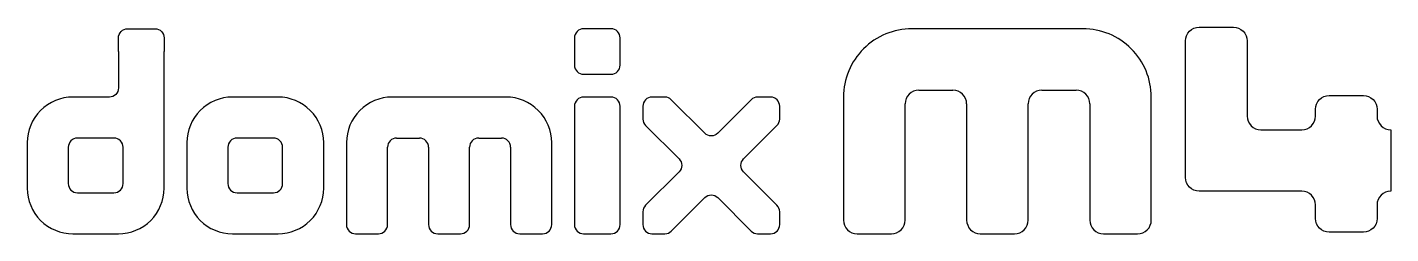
# Model space of a CAD drawing. Extents: x 229 to 528, y 572 to 618.
import ezdxf

# ---------------------------------------------------------------- set-up
doc = ezdxf.new("R2010")
doc.units = 0
doc.header["$MEASUREMENT"] = 0

msp = doc.modelspace()

# ---------------------------------------------------------------- linework, layer by layer
at = {"linetype": 'Continuous'}
for p, q in [((424.23, 603.86), (431.73, 603.86)), ((451.23, 603.86), (458.73, 603.86)), ((309.73, 593.36), (314.73, 593.36)), ((327.73, 593.36), (332.73, 593.36))]:
    msp.add_line(p, q, dxfattribs=at)
for points in [[(248.73, 612.36), (248.73, 615.36, -0.414214), (250.73, 617.36), (256.73, 617.36, -0.414214), (258.73, 615.36), (258.73, 612.36)], [(452.73, 617.36), (422.73, 617.36, 0.414214), (407.73, 602.36), (407.73, 575.36, 0.414214), (410.73, 572.36), (418.23, 572.36, 0.414214), (421.23, 575.36), (421.23, 600.86)], [(461.73, 600.86), (461.73, 575.36, 0.414214), (464.73, 572.36), (472.23, 572.36, 0.414214), (475.23, 575.36), (475.23, 602.36, 0.414214), (460.23, 617.36), (452.73, 617.36)], [(524.73, 578.69), (524.73, 575.69, -0.414214), (521.73, 572.69), (514.23, 572.69, -0.414214), (511.23, 575.69), (511.23, 578.69, 0.414214), (508.23, 581.69), (485.73, 581.69, -0.414214), (482.73, 584.69), (482.73, 614.69, -0.414214), (485.73, 617.69), (493.23, 617.69, -0.414214), (496.23, 614.69), (496.23, 598.19, 0.414214), (499.23, 595.19), (508.23, 595.19, 0.414214), (511.23, 598.19), (511.23, 599.69, -0.414214), (514.23, 602.69), (521.73, 602.69, -0.414214), (524.73, 599.69), (524.73, 598.19, 0.414214), (527.73, 595.19)], [(248.73, 612.36), (248.73, 604.36, -0.414214), (246.73, 602.36), (238.73, 602.36, 0.414214), (228.73, 592.36), (228.73, 582.36, 0.414214), (238.73, 572.36), (248.73, 572.36, 0.414214), (258.73, 582.36), (258.73, 602.36)], [(328.73, 602.36), (308.73, 602.36, 0.414214), (298.73, 592.36), (298.73, 574.36, 0.414214), (300.73, 572.36), (305.73, 572.36, 0.414214), (307.73, 574.36), (307.73, 591.36)], [(334.73, 591.36), (334.73, 574.36, 0.414214), (336.73, 572.36), (341.73, 572.36, 0.414214), (343.73, 574.36), (343.73, 592.36, 0.414214), (333.73, 602.36), (328.73, 602.36)], [(434.73, 600.86), (434.73, 575.36, 0.414214), (437.73, 572.36), (445.23, 572.36, 0.414214), (448.23, 575.36), (448.23, 600.86)], [(316.73, 591.36), (316.73, 574.36, 0.414214), (318.73, 572.36), (323.73, 572.36, 0.414214), (325.73, 574.36), (325.73, 591.36)]]:
    msp.add_lwpolyline(points, format="xyb", dxfattribs=at)
for points in [[(356.73, 617.36), (350.73, 617.36, 0.414214), (348.73, 615.36), (348.73, 609.36, 0.414214), (350.73, 607.36), (356.73, 607.36, 0.414214), (358.73, 609.36), (358.73, 615.36, 0.414214)], [(273.73, 572.36), (283.73, 572.36, 0.414214), (293.73, 582.36), (293.73, 592.36, 0.414214), (283.73, 602.36), (273.73, 602.36, 0.414214), (263.73, 592.36), (263.73, 582.36, 0.414214)], [(350.73, 572.36), (356.73, 572.36, 0.414214), (358.73, 574.36), (358.73, 600.36, 0.414214), (356.73, 602.36), (350.73, 602.36, 0.414214), (348.73, 600.36), (348.73, 574.36, 0.414214)], [(368.56, 602.36), (365.73, 602.36, 0.414214), (363.73, 600.36), (363.73, 597.53, 0.198912), (364.32, 596.12), (371.66, 588.78, -0.414214), (371.66, 585.95), (364.32, 578.6, 0.198912), (363.73, 577.19), (363.73, 574.36, 0.414214), (365.73, 572.36), (368.56, 572.36, 0.198912), (369.97, 572.95), (377.32, 580.29, -0.414214), (380.14, 580.29), (387.49, 572.95, 0.198912), (388.9, 572.36), (391.73, 572.36, 0.414214), (393.73, 574.36), (393.73, 577.19, 0.198912), (393.14, 578.6), (385.8, 585.95, -0.414214), (385.8, 588.78), (393.14, 596.12, 0.198912), (393.73, 597.53), (393.73, 600.36, 0.414214), (391.73, 602.36), (388.9, 602.36, 0.198912), (387.49, 601.78), (380.14, 594.43, -0.414214), (377.32, 594.43), (369.97, 601.78, 0.198912)], [(249.73, 583.36), (249.73, 591.36, 0.414214), (247.73, 593.36), (239.73, 593.36, 0.414214), (237.73, 591.36), (237.73, 583.36, 0.414214), (239.73, 581.36), (247.73, 581.36, 0.414214)], [(284.73, 583.36), (284.73, 591.36, 0.414214), (282.73, 593.36), (274.73, 593.36, 0.414214), (272.73, 591.36), (272.73, 583.36, 0.414214), (274.73, 581.36), (282.73, 581.36, 0.414214)]]:
    msp.add_lwpolyline(points, format="xyb", close=True, dxfattribs=at)
for points in [[(258.73, 602.36), (258.73, 612.36)], [(527.73, 595.19), (527.73, 581.69)]]:
    msp.add_lwpolyline(points, dxfattribs=at)
for centre, radius, start, end in [((424.23, 600.86), 3, 90, 180), ((431.73, 600.86), 3, 0, 90), ((451.23, 600.86), 3, 90, 180), ((458.73, 600.86), 3, 0, 90), ((309.73, 591.36), 2, 90, 180), ((314.73, 591.36), 2, 0, 90), ((327.73, 591.36), 2, 90, 180), ((332.73, 591.36), 2, 0, 90), ((527.73, 578.69), 3, 90, 180)]:
    msp.add_arc(centre, radius, start, end, dxfattribs=at)

doc.saveas('drawing.dxf')
